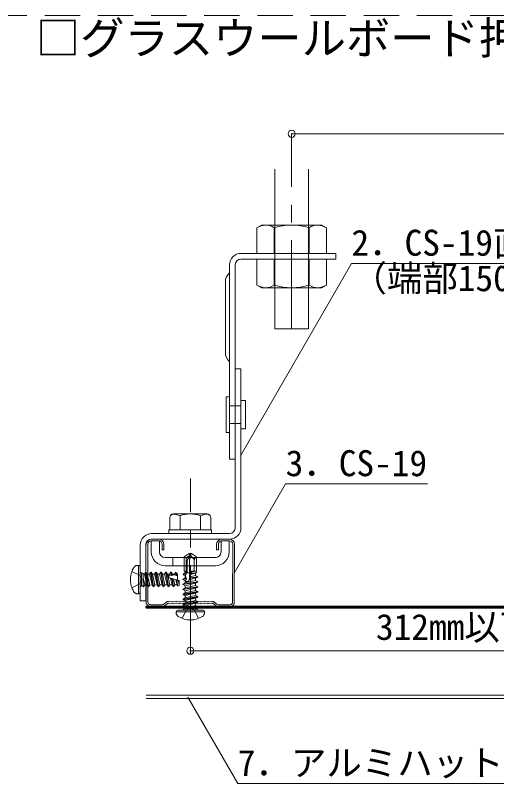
# Model space of a CAD drawing. Units: millimetres on the paper, enlarged 50 times, with parts at other scales. Extents: x -9752 to 9748, y -6991 to 6878.
# Drawn here: x 66 to 1423, y -4840 to -2672 of the extents above; entities that cross this region are included whole.
import ezdxf
from ezdxf.enums import TextEntityAlignment as Align

# ---------------------------------------------------------------- set-up
doc = ezdxf.new("R2010")
doc.units = ezdxf.units.MM
doc.header["$LTSCALE"] = 50
doc.header["$PDMODE"] = 32
doc.header["$PDSIZE"] = 20
for name, pattern in [('CHAIN1', [8, 5, -1, 1, -1]), ('DASHED1', [1.8, 1.2, -0.6]), ('DASHED2', [3, 2, -1]), ('LONG_DASHED1', [7, 6, -1])]:
    doc.linetypes.add(name, pattern=pattern)
for name, color, linetype, lineweight in [('4-0_中心線', 4, 'CHAIN1', 9), ('4-1_中線', 7, 'Continuous', 18), ('4-2_太線１', 7, 'Continuous', 18), ('4-3_太線２', 7, 'Continuous', 18), ('4-5_寸法', 4, 'Continuous', 9), ('4-6_文字', 7, 'Continuous', 18), ('4-7_極太線', 3, 'Continuous', 18), ('4-B_太線１', 7, 'DASHED1', 18), ('F-6_文字', 7, 'Continuous', 18)]:
    doc.layers.add(name, color=color, linetype=linetype, lineweight=lineweight)
doc.styles.add('ＭＳ ゴシック', font='')
doc.styles.get('ＭＳ ゴシック').set_extended_font_data('MS Gothic')

msp = doc.modelspace()

# ---------------------------------------------------------------- linework, layer by layer
at = {"layer": '4-0_中心線'}
for p, q in [((845.03, -3556.55), (845.03, -3006.64)), ((559.25, -4473.88), (559.25, -3979.09))]:
    msp.add_line(p, q, dxfattribs=at)
at = {"layer": '4-1_中線'}
for p, q in [((797.43, -3556.55), (797.43, -3106.13)), ((892.63, -3556.55), (892.63, -3106.13)), ((760.16, -3264.09), (747.03, -3271.67)), ((747.03, -3344.09), (747.03, -3271.67)), ((760.16, -3264.09), (929.9, -3264.09)), ((796.03, -3344.09), (796.03, -3271.67)), ((894.03, -3344.09), (894.03, -3271.67)), ((929.9, -3264.09), (943.03, -3271.67)), ((943.03, -3344.09), (943.03, -3271.67)), ((702.03, -3344.09), (970.03, -3344.09)), ((943.03, -3344.09), (747.03, -3344.09)), ((970.03, -3360.09), (970.03, -3344.09)), ((670.03, -3376.09), (670.03, -3924.09)), ((686.03, -4118.09), (686.03, -3376.09)), ((702.03, -3360.09), (707.96, -3360.09)), ((707.96, -3360.09), (970.03, -3360.09)), ((747.03, -3360.09), (943.03, -3360.09)), ((747.03, -3361.09), (747.03, -3433.51)), ((796.03, -3361.09), (796.03, -3433.51)), ((894.03, -3361.09), (894.03, -3433.51)), ((943.03, -3361.09), (943.03, -3433.51)), ((658.03, -3424.09), (658.03, -3626.16)), ((760.16, -3441.09), (747.03, -3433.51)), ((929.9, -3441.09), (760.16, -3441.09)), ((929.9, -3441.09), (943.03, -3433.51)), ((797.43, -3556.55), (892.63, -3556.55)), ((702.03, -3670.09), (686.03, -3670.09)), ((702.03, -4118.09), (702.03, -3670.09)), ((660.03, -3749.09), (660.03, -3849.09)), ((670.03, -3749.09), (660.03, -3749.09)), ((702.03, -3759.09), (715.03, -3759.09)), ((715.03, -3759.09), (715.03, -3839.09)), ((702.03, -3774.09), (670.03, -3774.09)), ((702.03, -3824.09), (670.03, -3824.09)), ((660.03, -3849.09), (670.03, -3849.09)), ((715.03, -3839.09), (702.03, -3839.09)), ((686.03, -3924.09), (670.03, -3924.09)), ((501.26, -4089.09), (501.26, -4124.09)), ((507.94, -4080.75), (503.25, -4083.1)), ((511.26, -4079.09), (606.73, -4079.09)), ((514.85, -4079.99), (530.13, -4084.09)), ((530.13, -4084.25), (530.13, -4124.09)), ((603.18, -4079.96), (587.86, -4084.02)), ((587.86, -4084.02), (587.86, -4124.09)), ((610, -4080.7), (614.66, -4083)), ((616.73, -4089.09), (616.73, -4124.09)), ((670.03, -4134.09), (450.03, -4134.09)), ((501.26, -4124.09), (616.73, -4124.09)), ((618.99, -4134.09), (618.99, -4124.09)), ((448.97, -4155.09), (471.97, -4155.09)), ((448.97, -4186.09), (448.97, -4155.09)), ((670.03, -4150.09), (450.03, -4150.09)), ((471.97, -4186.09), (471.97, -4155.09)), ((646.01, -4155.09), (669.01, -4155.09)), ((646.01, -4186.09), (646.01, -4155.09)), ((669.01, -4186.09), (669.01, -4155.09)), ((418.03, -4166.09), (418.03, -4324.09)), ((434.03, -4166.09), (434.03, -4325.09)), ((630.01, -4202.09), (487.97, -4202.09)), ((509.83, -4225.09), (509.83, -4202.09)), ((630.01, -4225.09), (487.97, -4225.09)), ((434.03, -4324.09), (418.03, -4324.09))]:
    msp.add_line(p, q, dxfattribs=at)
msp.add_lwpolyline([(618.99, -4124.09), (498.99, -4124.09), (498.99, -4134.09)], dxfattribs=at)
for centre, radius, start, end in [((779.05, -3331.8), 68.13, 96.34293, 118.04131), ((769.86, -3312.85), 48.79, 57.57117, 88.04457), ((845.03, -3426.25), 162.16, 72.41203, 107.58795), ((920.19, -3312.85), 48.79, 91.9554, 122.4288), ((911, -3331.8), 68.13, 61.95866, 83.65704), ((702.03, -3376.09), 32, 90, 180), ((702.03, -3376.09), 16, 90, 180), ((687.9, -3423.05), 29.9, 126.72715, 181.99084), ((779.05, -3373.38), 68.13, 241.95866, 263.65704), ((769.86, -3392.32), 48.79, 271.9554, 302.4288), ((845.03, -3278.93), 162.16, 252.41203, 287.58795), ((920.19, -3392.32), 48.79, 237.57117, 268.04457), ((911, -3373.38), 68.13, 276.34293, 298.04131), ((687.9, -3625.12), 29.9, 178.00916, 233.27285), ((511.26, -4089.09), 10, 90, 180), ((512.42, -4089.69), 10, 75.94201, 116.60205), ((559.21, -4163.52), 84.44, 70.16671, 110.15114), ((605.58, -4089.67), 10, 63.73468, 103.86023), ((606.73, -4089.09), 10, 0, 90), ((451.03, -4167.09), 33, 90, 180), ((670.03, -4118.09), 32, 270, 0), ((670.03, -4118.09), 16, 270, 0), ((451.03, -4167.09), 17, 90, 180), ((487.97, -4186.09), 39, 180, 270), ((487.97, -4186.09), 16, 180, 270), ((630.01, -4186.09), 39, 270, 0), ((630.01, -4186.09), 16, 270, 0)]:
    msp.add_arc(centre, radius, start, end, dxfattribs=at)
at = {"layer": '4-2_太線１'}
for p, q in [((448.97, -4150.09), (469.74, -4150.09)), ((448.97, -4155.09), (469.74, -4155.09)), ((648.24, -4150.09), (669.01, -4150.09)), ((648.24, -4155.09), (669.01, -4155.09)), ((434.66, -4327.46), (433.99, -4164.3)), ((439.65, -4327.72), (438.99, -4164.56)), ((479.74, -4165.09), (479.74, -4180.09)), ((479.74, -4180.09), (484.74, -4180.09)), ((484.74, -4165.09), (484.74, -4180.09)), ((633.24, -4165.09), (633.24, -4180.09)), ((633.24, -4180.09), (638.24, -4180.09)), ((638.24, -4165.09), (638.24, -4180.09)), ((678.33, -4327.72), (679, -4164.56)), ((683.33, -4327.46), (683.99, -4164.3)), ((483.62, -4334), (491.61, -4327.66)), ((487, -4337.7), (494.71, -4331.58)), ((507.07, -4332.12), (498.73, -4330.58)), ((499.63, -4325.66), (507.98, -4327.2)), ((516.75, -4325.6), (510, -4327.15)), ((517.87, -4330.47), (511.12, -4332.03)), ((520.11, -4330.47), (526.75, -4332)), ((521.23, -4325.6), (527.87, -4327.13)), ((536.75, -4325.6), (530.11, -4327.13)), ((531.23, -4332), (537.87, -4330.47)), ((546.75, -4332), (540.11, -4330.47)), ((541.23, -4325.6), (547.87, -4327.13)), ((556.75, -4325.6), (550.11, -4327.13)), ((551.23, -4332), (557.87, -4330.47)), ((566.75, -4332), (560.11, -4330.47)), ((561.23, -4325.6), (567.87, -4327.13)), ((576.75, -4325.6), (570.11, -4327.13)), ((571.23, -4332), (577.87, -4330.47)), ((586.75, -4332), (580.11, -4330.47)), ((581.23, -4325.6), (587.87, -4327.13)), ((596.75, -4325.6), (590.11, -4327.13)), ((591.23, -4332), (597.87, -4330.47)), ((606.86, -4332.03), (600.11, -4330.47)), ((601.23, -4325.6), (607.98, -4327.15)), ((618.35, -4325.66), (610.01, -4327.2)), ((610.91, -4332.12), (619.26, -4330.58)), ((630.99, -4337.7), (623.27, -4331.58)), ((634.37, -4334), (626.38, -4327.66)), ((480.51, -4335.09), (446.64, -4335.09)), ((480.16, -4340.09), (446.64, -4340.09)), ((637.48, -4335.09), (671.34, -4335.09)), ((637.83, -4340.09), (671.34, -4340.09))]:
    msp.add_line(p, q, dxfattribs=at)
for centre, radius, start, end in [((448.97, -4165.09), 15, 90, 171.39175), ((448.97, -4165.09), 10, 90, 176.98721), ((469.74, -4165.09), 15, 0, 90), ((469.74, -4165.09), 10, 0, 90), ((648.24, -4165.09), 15, 90, 180), ((648.24, -4165.09), 10, 90, 180), ((669.01, -4165.09), 15, 3.01279, 90), ((669.01, -4165.09), 10, 3.01279, 90), ((448.97, -4165.09), 15, 171.39175, 176.98721), ((446.64, -4328.09), 12, 176.98721, 270), ((446.64, -4328.09), 7, 176.98721, 270), ((480.51, -4330.09), 5, 270, 308.42445), ((497.82, -4335.5), 10, 79.57419, 128.42445), ((497.82, -4335.5), 5, 79.57419, 128.42445), ((508.88, -4322.28), 10, 259.57419, 282.95276), ((508.88, -4322.28), 5, 259.57419, 282.95276), ((518.99, -4335.35), 10, 77.04724, 102.95276), ((518.99, -4335.35), 5, 77.04724, 102.95276), ((528.99, -4322.26), 10, 257.04724, 282.95276), ((528.99, -4322.26), 5, 257.04724, 282.95276), ((538.99, -4335.35), 10, 77.04724, 102.95276), ((538.99, -4335.35), 5, 77.04724, 102.95276), ((548.99, -4322.26), 10, 257.04724, 282.95276), ((548.99, -4322.26), 5, 257.04724, 282.95276), ((558.99, -4335.35), 10, 77.04724, 102.95276), ((558.99, -4335.35), 5, 77.04724, 102.95276), ((568.99, -4322.26), 10, 257.04724, 282.95276), ((568.99, -4322.26), 5, 257.04724, 282.95276), ((578.99, -4335.35), 10, 77.04724, 102.95276), ((578.99, -4335.35), 5, 77.04724, 102.95276), ((588.99, -4322.26), 10, 257.04724, 282.95276), ((588.99, -4322.26), 5, 257.04724, 282.95276), ((598.99, -4335.35), 10, 77.04724, 102.95276), ((598.99, -4335.35), 5, 77.04724, 102.95276), ((609.11, -4322.28), 10, 257.04724, 280.42581), ((609.11, -4322.28), 5, 257.04724, 280.42581), ((620.16, -4335.5), 10, 51.57555, 100.42581), ((620.16, -4335.5), 5, 51.57555, 100.42581), ((637.48, -4330.09), 5, 231.57555, 270), ((671.34, -4328.09), 12, 270, 3.01279), ((671.34, -4328.09), 7, 270, 3.01279), ((480.16, -4329.09), 11, 270, 308.42445), ((637.83, -4329.09), 11, 231.57555, 270)]:
    msp.add_arc(centre, radius, start, end, dxfattribs=at)
at = {"layer": '4-3_太線２'}
for p, q in [((434.66, -4590.09), (3684.66, -4590.09)), ((434.66, -4600.09), (3684.66, -4600.09))]:
    msp.add_line(p, q, dxfattribs=at)
at = {"layer": '4-5_寸法'}
for p, q in [((845.03, -3006.64), (3845.03, -3006.64)), ((559.25, -4465.09), (2059.66, -4465.09))]:
    msp.add_line(p, q, dxfattribs=at)
for p in [(845.03, -3006.64), (559.25, -4465.09)]:
    msp.add_point(p, dxfattribs=at)
at = {"layer": '4-6_文字'}
for p, q in [((1013.84, -3372.56), (700.45, -3915.37)), ((1013.84, -3372.56), (2413.84, -3372.56)), ((828.07, -3994.52), (682.78, -4246.17)), ((828.07, -3994.52), (1228.07, -3994.52)), ((693.17, -4839.89), (552.15, -4595.65)), ((693.17, -4839.89), (2093.17, -4839.89))]:
    msp.add_line(p, q, dxfattribs=at)
at = {"layer": '4-7_極太線', "color": 6, "lineweight": 35}
msp.add_lwpolyline([(434.66, -4340.09), (3684.66, -4340.09), (3684.66, -4344.09), (434.66, -4344.09)], close=True, dxfattribs=at)
at = {"layer": '4-B_太線１', "linetype": 'Continuous'}
for p, q in [((555.65, -4190.89), (542.25, -4200.27)), ((542.25, -4240.09), (542.25, -4200.27)), ((547.25, -4202.87), (542.25, -4200.27)), ((558.37, -4195.09), (547.25, -4202.87)), ((547.25, -4202.87), (547.25, -4245.09)), ((550.25, -4209.14), (558.37, -4195.09)), ((559.25, -4190.09), (555.65, -4190.89)), ((555.65, -4190.89), (558.37, -4195.09)), ((558.75, -4204.13), (557.25, -4206.73)), ((558.37, -4195.09), (559.25, -4190.09)), ((560.23, -4194.5), (559.25, -4190.09)), ((566.33, -4203.08), (565.65, -4202.6)), ((573.77, -4202.57), (576.25, -4200.27)), ((576.25, -4240.09), (576.25, -4200.27)), ((550.25, -4209.14), (550.25, -4245.09)), ((557.25, -4206.73), (557.25, -4259.38)), ((570.25, -4210.63), (570.25, -4240.09)), ((539.28, -4250.56), (540.03, -4247.95)), ((540.03, -4247.95), (544.25, -4245.5)), ((540.03, -4247.95), (547.43, -4246.21)), ((542.25, -4240.09), (545.09, -4240.09)), ((544.25, -4245.5), (544.25, -4240.09)), ((545.38, -4245.24), (544.25, -4245.5)), ((545.09, -4240.09), (545.38, -4245.24)), ((561.11, -4245.09), (545.37, -4245.09)), ((547.43, -4246.21), (545.38, -4245.24)), ((547.43, -4246.21), (547.6, -4249.24)), ((562.46, -4240.09), (554.92, -4268.03)), ((559.85, -4249.77), (574.25, -4246.38)), ((559.85, -4249.77), (562.71, -4246.85)), ((567.29, -4240.09), (562.13, -4241.3)), ((563.92, -4242.36), (562.13, -4241.3)), ((562.46, -4240.09), (576.25, -4240.09)), ((563.92, -4242.36), (562.71, -4246.85)), ((562.71, -4246.85), (577.51, -4244.5)), ((563.92, -4242.36), (573.63, -4240.09)), ((577.51, -4244.5), (574.25, -4246.38)), ((574.25, -4252.55), (574.25, -4246.38)), ((577.51, -4244.5), (576.25, -4240.09)), ((538.25, -4263.07), (544.25, -4259.6)), ((538.25, -4263.07), (548.27, -4261.39)), ((538.25, -4264.07), (548.33, -4262.38)), ((538.25, -4264.07), (538.25, -4263.07)), ((538.25, -4264.07), (544.25, -4267.53)), ((539.28, -4250.56), (547.6, -4249.24)), ((539.28, -4250.56), (544.25, -4253.43)), ((544.25, -4253.43), (545.81, -4253.07)), ((544.25, -4259.6), (544.25, -4253.43)), ((546.15, -4259.16), (544.25, -4259.6)), ((574.25, -4266.65), (544.25, -4273.7)), ((544.25, -4267.53), (546.58, -4266.99)), ((544.25, -4273.7), (544.25, -4267.53)), ((545.81, -4253.07), (547.6, -4249.24)), ((545.81, -4253.07), (546.15, -4259.16)), ((548.27, -4261.39), (546.15, -4259.16)), ((546.58, -4266.99), (548.33, -4262.38)), ((546.58, -4266.99), (546.71, -4269.45)), ((548.27, -4261.39), (548.33, -4262.38)), ((555.79, -4264.82), (574.25, -4260.48)), ((555.79, -4264.82), (559, -4260.59)), ((574.25, -4252.55), (558.07, -4256.36)), ((559.25, -4259.54), (558.07, -4256.36)), ((559, -4260.59), (580.25, -4257.02)), ((559.28, -4259.54), (559, -4260.59)), ((580.25, -4257.02), (574.25, -4260.48)), ((574.25, -4266.65), (574.25, -4260.48)), ((580.25, -4257.02), (580.25, -4256.02)), ((538.25, -4278.17), (580.25, -4271.12)), ((538.25, -4277.17), (544.25, -4273.7)), ((538.25, -4278.17), (538.25, -4277.17)), ((538.25, -4278.17), (544.25, -4281.63)), ((538.25, -4292.27), (580.25, -4285.22)), ((538.25, -4291.27), (544.25, -4287.8)), ((538.25, -4292.27), (538.25, -4291.27)), ((544.25, -4281.63), (574.25, -4274.58)), ((574.25, -4280.75), (544.25, -4287.8)), ((544.25, -4287.8), (544.25, -4281.63)), ((544.25, -4295.73), (574.25, -4288.68)), ((580.25, -4271.12), (574.25, -4274.58)), ((574.25, -4280.75), (574.25, -4274.58)), ((580.25, -4285.22), (574.25, -4288.68)), ((574.25, -4294.85), (574.25, -4288.68)), ((580.25, -4271.12), (580.25, -4270.12)), ((580.25, -4285.22), (580.25, -4284.22)), ((538.25, -4292.27), (544.25, -4295.73)), ((538.74, -4305.09), (544.25, -4301.9)), ((539.17, -4306.9), (538.74, -4305.09)), ((539.17, -4306.9), (580.25, -4299.32)), ((539.17, -4306.9), (543.79, -4309.57)), ((543.79, -4309.57), (574.25, -4302.78)), ((574.25, -4294.85), (544.25, -4301.9)), ((544.25, -4301.9), (544.25, -4295.73)), ((574.25, -4308.95), (544.25, -4316)), ((544.25, -4316), (544.25, -4309.57)), ((580.25, -4299.32), (574.25, -4302.78)), ((580.25, -4299.32), (580.25, -4298.32)), ((580.25, -4313.42), (580.25, -4312.42)), ((538.74, -4319.19), (544.25, -4316)), ((539.17, -4321), (538.74, -4319.19)), ((538.74, -4333.49), (544.25, -4330.31)), ((539.17, -4335.3), (538.74, -4333.49)), ((539.17, -4321), (580.25, -4313.42)), ((539.17, -4321), (543.79, -4323.67)), ((539.17, -4335.3), (580.25, -4327.73)), ((543.79, -4323.67), (574.25, -4316.88)), ((543.79, -4337.97), (574.25, -4331.19)), ((574.25, -4323.26), (544.25, -4330.31)), ((544.25, -4330.31), (544.25, -4323.67)), ((580.25, -4313.42), (574.25, -4316.88)), ((580.25, -4327.73), (574.25, -4331.19)), ((580.25, -4327.73), (580.25, -4326.73)), ((599.25, -4355.09), (519.25, -4355.09)), ((519.25, -4355.09), (519.25, -4358.09)), ((594.25, -4350.09), (524.25, -4350.09)), ((538.25, -4350.09), (541.43, -4346.92)), ((539.17, -4335.3), (543.79, -4337.97)), ((541.55, -4342.09), (541.43, -4346.92)), ((541.43, -4346.92), (577.08, -4346.92)), ((541.55, -4342.09), (579.8, -4342.09)), ((544.25, -4342.09), (544.25, -4337.97)), ((574.25, -4337.36), (554.13, -4342.09)), ((572.5, -4342.09), (580.25, -4340.83)), ((580.25, -4340.83), (574.25, -4337.36)), ((576.96, -4342.09), (577.08, -4346.92)), ((580.25, -4350.09), (577.08, -4346.92)), ((578.82, -4342.09), (580.25, -4341.83)), ((580.25, -4341.83), (579.8, -4342.09)), ((580.25, -4341.83), (580.25, -4340.83)), ((599.25, -4355.09), (599.25, -4358.09))]:
    msp.add_line(p, q, dxfattribs=at)
at = {"layer": '4-B_太線１', "linetype": 'DASHED2'}
for p, q in [((413.03, -4224.09), (410.03, -4224.09)), ((413.03, -4304.09), (413.03, -4224.09)), ((394.23, -4241.09), (417.4, -4252.64)), ((418.03, -4299.09), (418.03, -4229.09)), ((418.03, -4243.09), (421.2, -4246.26)), ((426.03, -4246.38), (426.03, -4284.63)), ((432.81, -4244), (430.14, -4248.63)), ((432.81, -4244), (434.62, -4243.58)), ((432.81, -4244), (440.39, -4285.09)), ((434.62, -4243.58), (437.81, -4249.09)), ((434.62, -4243.58), (441.39, -4285.09)), ((447.12, -4244), (444.45, -4248.63)), ((448.93, -4243.58), (455.7, -4285.09)), ((461.22, -4244), (458.55, -4248.63)), ((461.22, -4244), (468.8, -4285.09)), ((463.03, -4243.58), (469.8, -4285.09)), ((475.85, -4243.09), (472.38, -4249.09)), ((475.85, -4243.09), (476.85, -4243.09)), ((475.85, -4243.09), (482.9, -4285.09)), ((476.85, -4243.09), (480.31, -4249.09)), ((476.85, -4243.09), (483.9, -4285.09)), ((489.95, -4243.09), (486.48, -4249.09)), ((489.95, -4243.09), (490.95, -4243.09)), ((489.95, -4243.09), (497, -4285.09)), ((490.95, -4243.09), (494.41, -4249.09)), ((490.95, -4243.09), (498, -4285.09)), ((504.05, -4243.09), (500.58, -4249.09)), ((504.05, -4243.09), (505.05, -4243.09)), ((504.05, -4243.09), (505.74, -4253.16)), ((505.05, -4243.09), (508.51, -4249.09)), ((505.05, -4243.09), (506.73, -4253.1)), ((517.55, -4244.12), (514.68, -4249.09)), ((517.55, -4244.12), (520.17, -4244.86)), ((517.55, -4244.12), (518.87, -4252.43)), ((520.17, -4244.86), (522.61, -4249.09)), ((520.17, -4244.86), (521.9, -4252.27)), ((423.49, -4264.09), (417.4, -4252.64)), ((423.49, -4264.09), (417.4, -4275.54)), ((426.03, -4249.09), (430.14, -4249.09)), ((430.76, -4279.09), (426.03, -4258.97)), ((430.14, -4248.63), (436.93, -4279.09)), ((437.81, -4249.09), (444.45, -4249.09)), ((444.86, -4279.09), (437.81, -4249.09)), ((444.45, -4248.63), (451.23, -4279.09)), ((458.55, -4248.63), (465.33, -4279.09)), ((466.21, -4249.09), (472.38, -4249.09)), ((473.26, -4279.09), (466.21, -4249.09)), ((472.38, -4249.09), (479.43, -4279.09)), ((486.48, -4249.09), (493.53, -4279.09)), ((494.41, -4249.09), (500.58, -4249.09)), ((501.46, -4279.09), (494.41, -4249.09)), ((501.13, -4251.41), (498.67, -4251.55)), ((528.03, -4267.29), (500.09, -4259.75)), ((500.58, -4249.09), (501.13, -4251.41)), ((501.13, -4251.41), (505.74, -4253.16)), ((503.29, -4260.62), (507.53, -4263.83)), ((503.29, -4260.62), (507.63, -4279.09)), ((506.73, -4253.1), (505.74, -4253.16)), ((506.73, -4253.1), (508.96, -4250.98)), ((508.58, -4264.12), (507.53, -4263.83)), ((507.53, -4263.83), (511.1, -4285.09)), ((508.51, -4249.09), (514.68, -4249.09)), ((508.96, -4250.98), (508.51, -4249.09)), ((508.57, -4264.09), (511.76, -4262.9)), ((508.57, -4264.09), (512.1, -4285.09)), ((515.05, -4250.64), (508.96, -4250.98)), ((515.56, -4279.09), (511.76, -4262.9)), ((514.68, -4249.09), (515.05, -4250.64)), ((515.05, -4250.64), (518.87, -4252.43)), ((518.35, -4264.68), (521.27, -4267.54)), ((518.35, -4264.68), (521.73, -4279.09)), ((521.9, -4252.27), (518.87, -4252.43)), ((525.76, -4268.75), (521.27, -4267.54)), ((521.27, -4267.54), (523.61, -4282.34)), ((521.9, -4252.27), (522.88, -4250.21)), ((522.88, -4250.21), (522.61, -4249.09)), ((523.03, -4265.94), (523.03, -4250.2)), ((525.76, -4268.75), (526.81, -4266.96)), ((525.76, -4268.75), (528.03, -4278.46)), ((528.03, -4272.13), (526.81, -4266.96)), ((528.03, -4267.29), (528.03, -4281.09)), ((394.23, -4287.09), (417.4, -4275.54)), ((418.03, -4285.09), (421.2, -4281.91)), ((426.03, -4281.79), (421.2, -4281.91)), ((426.03, -4277.33), (427.29, -4285.09)), ((426.29, -4285.09), (427.29, -4285.09)), ((427.29, -4285.09), (430.76, -4279.09)), ((430.5, -4279.52), (436.72, -4279.09)), ((436.72, -4279.09), (436.93, -4279.09)), ((440.39, -4285.09), (436.93, -4279.09)), ((441.39, -4285.09), (444.86, -4279.09)), ((444.81, -4279.52), (451.03, -4279.09)), ((451.03, -4279.09), (451.23, -4279.09)), ((458.91, -4279.52), (465.13, -4279.09)), ((465.13, -4279.09), (465.33, -4279.09)), ((468.8, -4285.09), (465.33, -4279.09)), ((469.8, -4285.09), (473.26, -4279.09)), ((473.26, -4279.09), (479.43, -4279.09)), ((482.9, -4285.09), (479.43, -4279.09)), ((487.36, -4279.09), (493.53, -4279.09)), ((497, -4285.09), (493.53, -4279.09)), ((498, -4285.09), (501.46, -4279.09)), ((501.46, -4279.09), (507.63, -4279.09)), ((511.1, -4285.09), (507.63, -4279.09)), ((512.1, -4285.09), (515.56, -4279.09)), ((515.56, -4279.09), (521.73, -4279.09)), ((523.61, -4282.34), (521.73, -4279.09)), ((523.61, -4282.34), (528.03, -4281.09)), ((413.03, -4304.09), (410.03, -4304.09))]:
    msp.add_line(p, q, dxfattribs=at)
at = {"layer": '4-B_太線１', "linetype": 'LONG_DASHED1'}
for p, q in [((536.25, -4373.88), (547.8, -4350.72)), ((559.25, -4344.63), (547.8, -4350.72)), ((559.25, -4344.63), (570.7, -4350.72)), ((582.25, -4373.88), (570.7, -4350.72))]:
    msp.add_line(p, q, dxfattribs=at)
at = {"layer": '4-B_太線１', "linetype": 'Continuous'}
for points in [[(576.25, -4200.27), (562.86, -4190.89), (559.25, -4190.09)], [(538.25, -4277.17), (580.25, -4270.12), (574.25, -4266.65)], [(559.25, -4259.54), (580.25, -4256.02), (574.25, -4252.55)], [(538.25, -4291.27), (580.25, -4284.22), (574.25, -4280.75)], [(538.74, -4305.09), (580.25, -4298.32), (574.25, -4294.85)], [(538.74, -4319.19), (580.25, -4312.42), (574.25, -4308.95)], [(574.69, -4309.21), (574.25, -4302.99), (574.25, -4302.78)], [(538.74, -4333.49), (580.25, -4326.73), (574.25, -4323.26)], [(574.69, -4323.31), (574.25, -4317.09), (574.25, -4316.88)], [(574.69, -4337.61), (574.25, -4331.4), (574.25, -4331.19)]]:
    msp.add_lwpolyline(points, dxfattribs=at)
at = {"layer": '4-B_太線１', "linetype": 'DASHED2'}
for points in [[(426.03, -4246.38), (421.2, -4246.26), (421.2, -4281.91)], [(447.12, -4244), (448.93, -4243.58), (452.11, -4249.09)], [(447.12, -4244), (454.7, -4285.09), (451.23, -4279.09)], [(461.22, -4244), (463.03, -4243.58), (466.21, -4249.09)], [(455.7, -4285.09), (459.16, -4279.09), (452.11, -4249.09), (458.55, -4249.09)], [(483.9, -4285.09), (487.36, -4279.09), (480.31, -4249.09), (486.48, -4249.09)], [(426.03, -4283.65), (426.29, -4285.09), (426.03, -4284.63)]]:
    msp.add_lwpolyline(points, dxfattribs=at)
at = {"layer": '4-B_太線１', "linetype": 'Continuous'}
for centre, radius, start, end in [((547.11, -4197.41), 13.44, 329.99998, 12.5), ((562.9, -4206.53), 4.79, 54.99998, 149.99998), ((573.36, -4191.59), 13.44, 192.5, 235), ((569.73, -4198.22), 5.94, 235, 312.84566), ((561.05, -4210.63), 9.21, 0, 54.99998), ((581.24, -4210.63), 10.98, 132.84566, 180), ((549.75, -4262.59), 7.5, 246.07925, 313.5446), ((524.25, -4355.09), 5, 90, 180), ((594.25, -4355.09), 5, 0, 90), ((531.25, -4358.09), 12, 180, 238.10921), ((559.25, -4313.09), 65, 238.10921, 301.89078), ((587.25, -4358.09), 12, 301.89078, 0)]:
    msp.add_arc(centre, radius, start, end, dxfattribs=at)
at = {"layer": '4-B_太線１', "linetype": 'DASHED2'}
for centre, radius, start, end in [((410.03, -4236.09), 12, 90, 148.10921), ((413.03, -4229.09), 5, 0, 90), ((455.03, -4264.09), 65, 148.10921, 211.89078), ((505.53, -4254.59), 7.5, 156.07925, 223.5446), ((410.03, -4292.09), 12, 211.89078, 270), ((413.03, -4299.09), 5, 270, 0)]:
    msp.add_arc(centre, radius, start, end, dxfattribs=at)
at = {"layer": 'F-6_文字', "color": 4, "linetype": 'DASHED2', "lineweight": 9}
msp.add_line((-1.67, -2672.5), (4873.33, -2672.5), dxfattribs=at)

# ---------------------------------------------------------------- texts
at = {"layer": '4-5_寸法', "style": 'ＭＳ ゴシック'}
msp.add_text('312mm以下', height=73.31, dxfattribs=at).set_placement((1082.96, -4456.44), align=Align.BOTTOM_LEFT)
at = {"layer": '4-6_文字', "color": 4, "style": 'ＭＳ ゴシック'}
for s, p in [('2．CS-19直吊りハンガー', (1013.84, -3372.56)), ('（端部150mm以下，@1200以下）', (1013.84, -3472.56)), ('3．CS-19', (828.07, -3994.52)), ('7．アルミハット型バー @930mm', (693.17, -4839.89))]:
    msp.add_text(s, height=73.31, dxfattribs=at).set_placement(p, align=Align.BOTTOM_LEFT)
at = {"layer": 'F-6_文字', "color": 4, "style": 'ＭＳ ゴシック'}
msp.add_text('□グラスウールボード押さえ部納まり詳細（斜視図Ｅ部）', height=91.64, dxfattribs=at).set_placement((123.33, -2810), align=Align.BOTTOM_LEFT)

doc.saveas('drawing.dxf')
